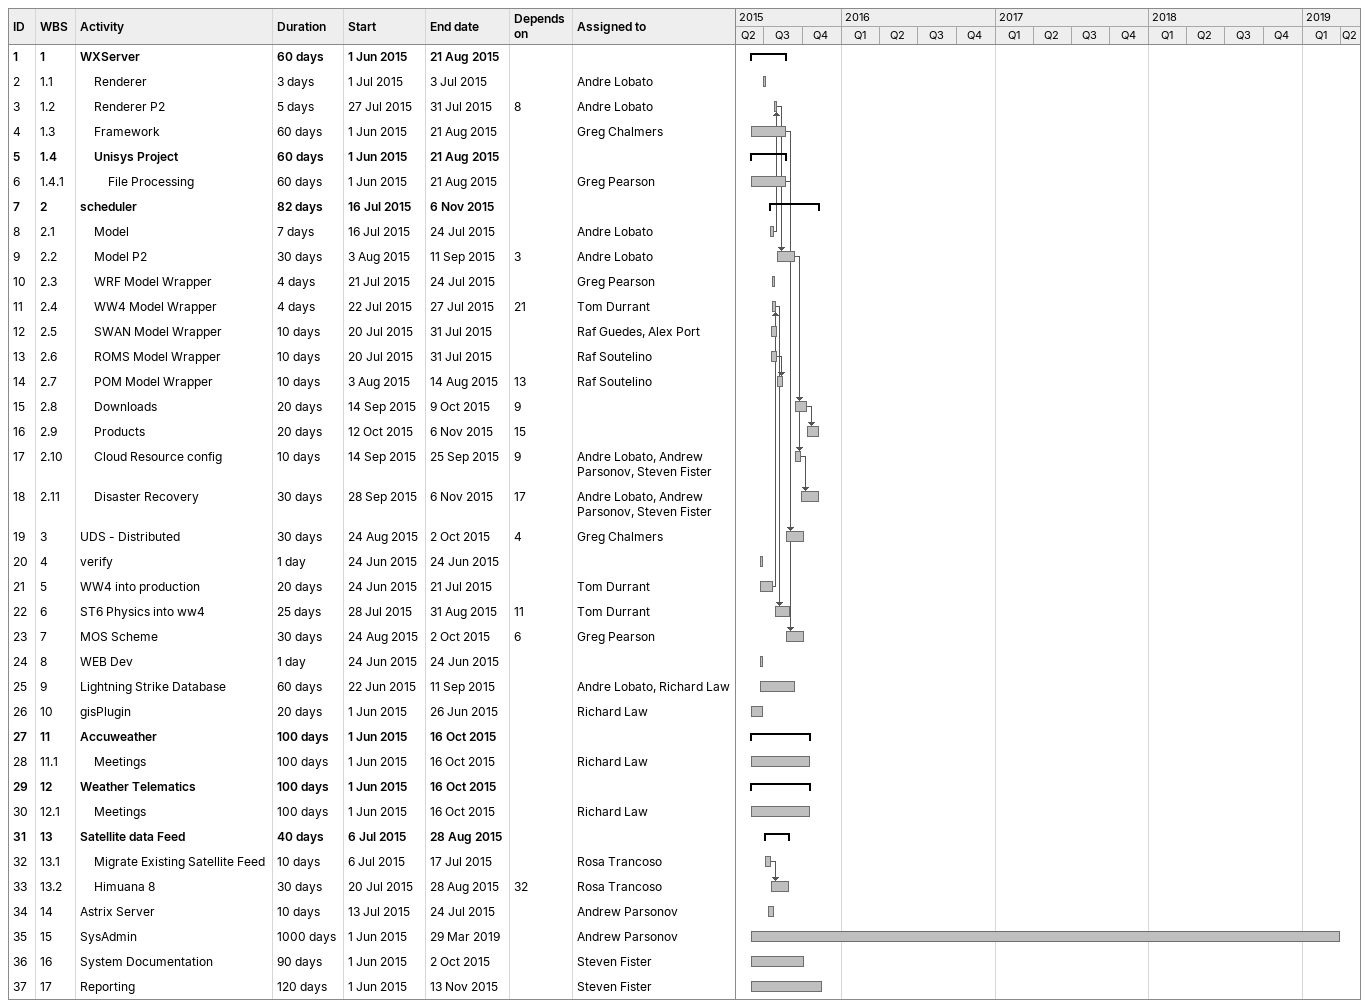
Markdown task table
| ID | WBS | Task | Duration | Start | Finish | Predecessors | Resources |
|---|---|---|---|---|---|---|---|
| 1 | 1 | **WXServer** | 60d | 2015-06-01 | 2015-08-21 |  |  |
| 2 | 1.1 | Renderer | 3d | 2015-07-01 | 2015-07-03 |  | Andre Lobato |
| 3 | 1.2 | Renderer P2 | 5d | 2015-07-27 | 2015-07-31 | 8 | Andre Lobato |
| 4 | 1.3 | Framework | 60d | 2015-06-01 | 2015-08-21 |  | Greg Chalmers |
| 5 | 1.4 | **Unisys Project** | 60d | 2015-06-01 | 2015-08-21 |  |  |
| 6 | 1.4.1 | File Processing | 60d | 2015-06-01 | 2015-08-21 |  | Greg Pearson |
| 7 | 2 | **scheduler** | 82d | 2015-07-16 | 2015-11-06 |  |  |
| 8 | 2.1 | Model | 7d | 2015-07-16 | 2015-07-24 |  | Andre Lobato |
| 9 | 2.2 | Model P2 | 30d | 2015-08-03 | 2015-09-11 | 3 | Andre Lobato |
| 10 | 2.3 | WRF Model Wrapper | 4d | 2015-07-21 | 2015-07-24 |  | Greg Pearson |
| 11 | 2.4 | WW4 Model Wrapper | 4d | 2015-07-22 | 2015-07-27 | 21 | Tom Durrant |
| 12 | 2.5 | SWAN Model Wrapper | 10d | 2015-07-20 | 2015-07-31 |  | Raf Guedes, Alex Port |
| 13 | 2.6 | ROMS Model Wrapper | 10d | 2015-07-20 | 2015-07-31 |  | Raf Soutelino |
| 14 | 2.7 | POM Model Wrapper | 10d | 2015-08-03 | 2015-08-14 | 13 | Raf Soutelino |
| 15 | 2.8 | Downloads | 20d | 2015-09-14 | 2015-10-09 | 9 |  |
| 16 | 2.9 | Products | 20d | 2015-10-12 | 2015-11-06 | 15 |  |
| 17 | 2.10 | Cloud Resource config | 10d | 2015-09-14 | 2015-09-25 | 9 | Andre Lobato, Andrew Parsonov, Steven Fister |
| 18 | 2.11 | Disaster Recovery | 30d | 2015-09-28 | 2015-11-06 | 17 | Andre Lobato, Andrew Parsonov, Steven Fister |
| 19 | 3 | UDS - Distributed | 30d | 2015-08-24 | 2015-10-02 | 4 | Greg Chalmers |
| 20 | 4 | verify | 1d | 2015-06-24 | 2015-06-24 |  |  |
| 21 | 5 | WW4 into production | 20d | 2015-06-24 | 2015-07-21 |  | Tom Durrant |
| 22 | 6 | ST6 Physics into ww4 | 25d | 2015-07-28 | 2015-08-31 | 11 | Tom Durrant |
| 23 | 7 | MOS Scheme | 30d | 2015-08-24 | 2015-10-02 | 6 | Greg Pearson |
| 24 | 8 | WEB Dev | 1d | 2015-06-24 | 2015-06-24 |  |  |
| 25 | 9 | Lightning Strike Database | 60d | 2015-06-22 | 2015-09-11 |  | Andre Lobato, Richard Law |
| 26 | 10 | gisPlugin | 20d | 2015-06-01 | 2015-06-26 |  | Richard Law |
| 27 | 11 | **Accuweather** | 100d | 2015-06-01 | 2015-10-16 |  |  |
| 28 | 11.1 | Meetings | 100d | 2015-06-01 | 2015-10-16 |  | Richard Law |
| 29 | 12 | **Weather Telematics** | 100d | 2015-06-01 | 2015-10-16 |  |  |
| 30 | 12.1 | Meetings | 100d | 2015-06-01 | 2015-10-16 |  | Richard Law |
| 31 | 13 | **Satellite data Feed** | 40d | 2015-07-06 | 2015-08-28 |  |  |
| 32 | 13.1 | Migrate Existing Satellite Feed | 10d | 2015-07-06 | 2015-07-17 |  | Rosa Trancoso |
| 33 | 13.2 | Himuana 8 | 30d | 2015-07-20 | 2015-08-28 | 32 | Rosa Trancoso |
| 34 | 14 | Astrix Server | 10d | 2015-07-13 | 2015-07-24 |  | Andrew Parsonov |
| 35 | 15 | SysAdmin | 1000d | 2015-06-01 | 2019-03-29 |  | Andrew Parsonov |
| 36 | 16 | System Documentation | 90d | 2015-06-01 | 2015-10-02 |  | Steven Fister |
| 37 | 17 | Reporting | 120d | 2015-06-01 | 2015-11-13 |  | Steven Fister |
